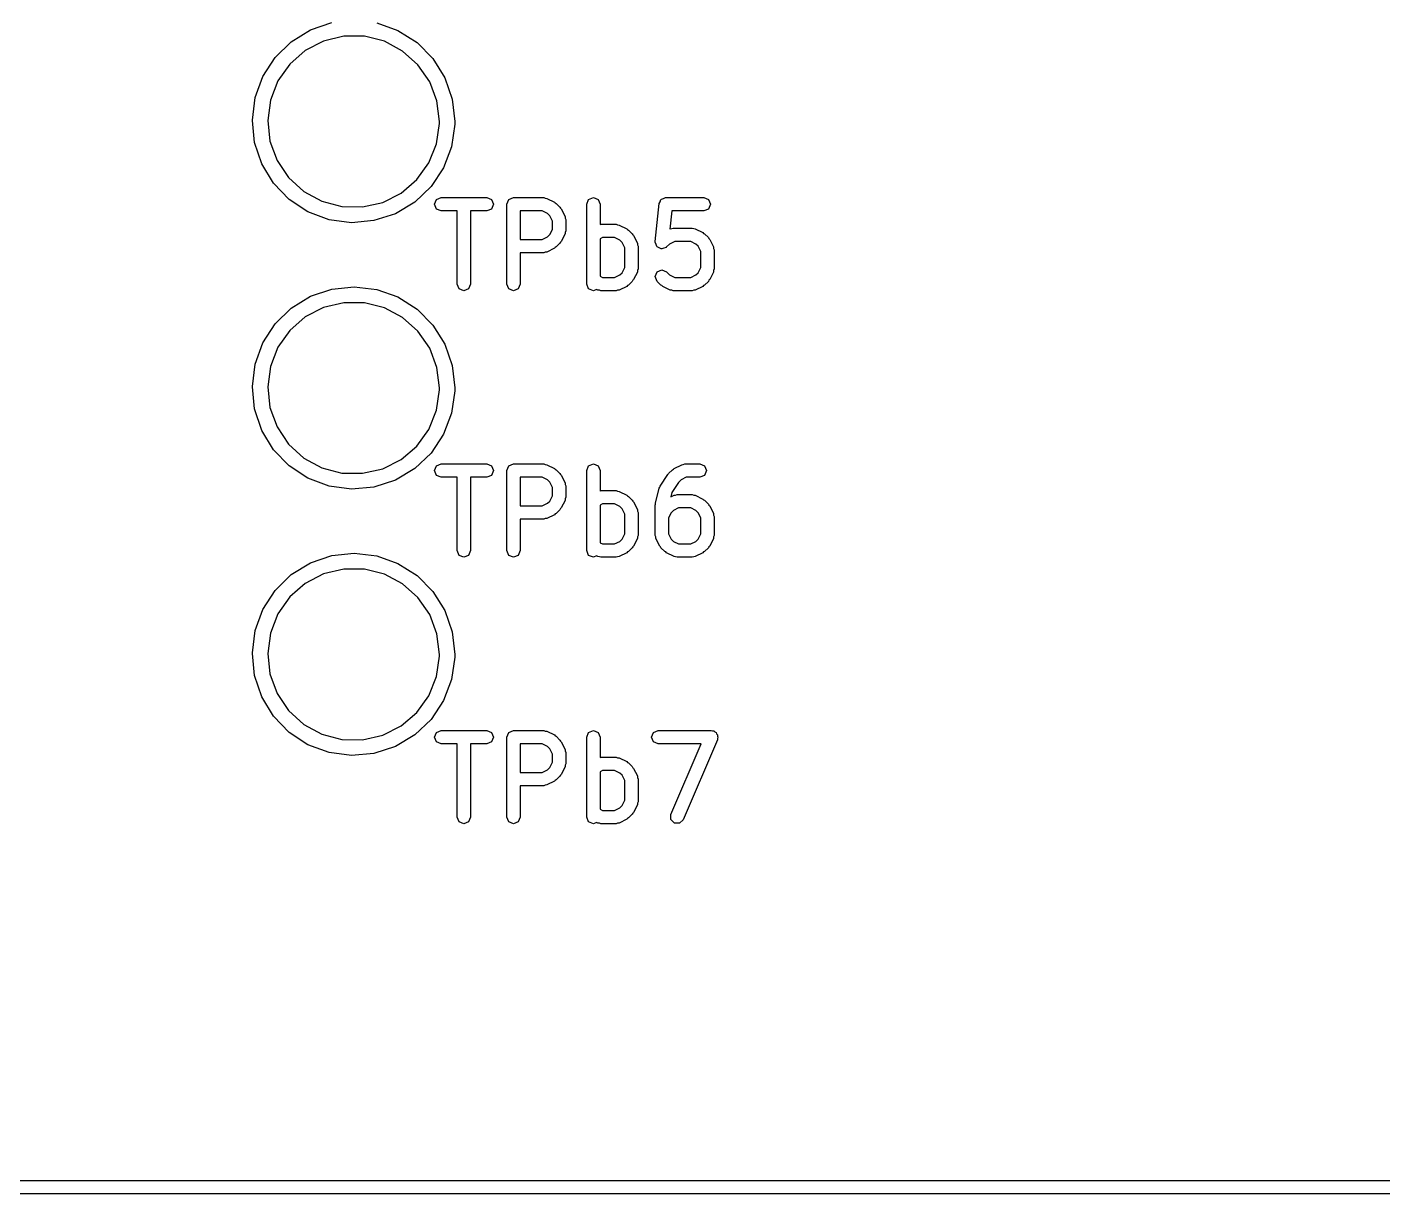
# Model space of a CAD drawing. Extents: x 58.1 to 150, y -119.5 to -80.4.
# Drawn here: x 92.55 to 102.73, y -118.05 to -109.29 of the extents above; entities that cross this region are included whole.
import ezdxf

# ---------------------------------------------------------------- set-up
doc = ezdxf.new("R2010")
doc.units = 0
doc.layers.add('BLACK', color=7, linetype='CONTINUOUS')

msp = doc.modelspace()

# ---------------------------------------------------------------- linework, layer by layer
at = {"layer": 'BLACK', "linetype": 'CONTINUOUS'}
for p, q in [((94.5321, -109.401), (94.6764, -109.312)), ((94.6764, -109.312), (94.8368, -109.258)), ((95.1735, -109.26), (95.3332, -109.317)), ((94.411, -109.52), (94.5321, -109.401)), ((94.7753, -109.396), (94.6376, -109.467)), ((94.9259, -109.36), (94.7753, -109.396)), ((95.0808, -109.36), (94.9259, -109.36)), ((95.231, -109.398), (95.0808, -109.36)), ((95.3679, -109.471), (95.231, -109.398)), ((95.3332, -109.317), (95.4762, -109.408)), ((95.4762, -109.408), (95.5956, -109.528)), ((94.6376, -109.467), (94.5209, -109.569)), ((95.4836, -109.574), (95.3679, -109.471)), ((94.3193, -109.662), (94.411, -109.52)), ((94.5209, -109.569), (94.4318, -109.695)), ((95.5713, -109.701), (95.4836, -109.574)), ((95.5956, -109.528), (95.6854, -109.672)), ((94.2613, -109.821), (94.3193, -109.662)), ((94.4318, -109.695), (94.3756, -109.84)), ((95.6261, -109.846), (95.5713, -109.701)), ((95.6854, -109.672), (95.7411, -109.832)), ((94.2401, -109.989), (94.2613, -109.821)), ((94.3756, -109.84), (94.3553, -109.993)), ((95.6447, -110), (95.6261, -109.846)), ((95.7411, -109.832), (95.76, -110)), ((94.2405, -109.993), (94.2401, -109.989)), ((94.2566, -110.158), (94.2405, -109.993)), ((94.3553, -109.993), (94.3723, -110.147)), ((95.6227, -110.167), (95.6446, -110.014)), ((95.6446, -110.014), (95.6447, -110)), ((95.7597, -110.021), (95.7361, -110.189)), ((95.76, -110), (95.7597, -110.021)), ((94.3101, -110.319), (94.2566, -110.158)), ((94.3723, -110.147), (94.4256, -110.293)), ((95.565, -110.311), (95.6227, -110.167)), ((95.7361, -110.189), (95.676, -110.347)), ((94.3979, -110.464), (94.3101, -110.319)), ((94.4256, -110.293), (94.512, -110.421)), ((95.4746, -110.436), (95.565, -110.311)), ((94.512, -110.421), (94.6265, -110.526)), ((95.676, -110.347), (95.5822, -110.489)), ((94.5156, -110.586), (94.3979, -110.464)), ((94.6265, -110.526), (94.7627, -110.599)), ((95.3568, -110.537), (95.4746, -110.436)), ((95.5822, -110.489), (95.4595, -110.605)), ((94.6573, -110.678), (94.5156, -110.586)), ((94.7627, -110.599), (94.9125, -110.639)), ((95.0674, -110.641), (95.2184, -110.607)), ((95.2184, -110.607), (95.3568, -110.537)), ((95.4595, -110.605), (95.314, -110.692)), ((95.6071, -110.621), (95.6218, -110.586)), ((95.6218, -110.657), (95.6071, -110.621)), ((95.6218, -110.586), (95.6571, -110.571)), ((95.6571, -110.571), (96, -110.571)), ((96, -110.571), (96.0354, -110.586)), ((96.0354, -110.586), (96.05, -110.621)), ((96.05, -110.621), (96.0354, -110.657)), ((96.15, -110.621), (96.1646, -110.586)), ((96.15, -111.221), (96.15, -110.621)), ((96.1646, -110.586), (96.2, -110.571)), ((96.2, -110.571), (96.4286, -110.571)), ((96.4286, -110.571), (96.4393, -110.576)), ((96.4393, -110.576), (96.4509, -110.577)), ((96.4509, -110.577), (96.5081, -110.605)), ((96.5081, -110.605), (96.5135, -110.611)), ((96.5135, -110.611), (96.5211, -110.615)), ((96.5211, -110.615), (96.5496, -110.643)), ((96.75, -110.621), (96.7646, -110.586)), ((96.75, -111.221), (96.75, -110.621)), ((96.7646, -110.586), (96.8, -110.571)), ((96.8, -110.571), (96.8354, -110.586)), ((96.8354, -110.586), (96.85, -110.621)), ((96.85, -110.621), (96.85, -110.774)), ((97.2645, -110.902), (97.2931, -110.616)), ((97.2931, -110.616), (97.3011, -110.602)), ((97.3011, -110.602), (97.3075, -110.586)), ((97.3075, -110.586), (97.3099, -110.585)), ((97.3099, -110.585), (97.3112, -110.583)), ((97.3112, -110.583), (97.3273, -110.578)), ((97.3273, -110.578), (97.3429, -110.571)), ((97.3429, -110.571), (97.6286, -110.571)), ((97.6286, -110.571), (97.6639, -110.586)), ((97.6639, -110.586), (97.6786, -110.621)), ((97.6786, -110.621), (97.6639, -110.657)), ((94.8161, -110.737), (94.6573, -110.678)), ((94.9841, -110.76), (94.8161, -110.737)), ((94.9125, -110.639), (95.0674, -110.641)), ((95.314, -110.692), (95.1528, -110.744)), ((95.6571, -110.671), (95.6218, -110.657)), ((95.7786, -110.671), (95.6571, -110.671)), ((95.7786, -111.221), (95.7786, -110.671)), ((96, -110.671), (95.8786, -110.671)), ((95.8786, -110.671), (95.8786, -111.221)), ((96.0354, -110.657), (96, -110.671)), ((96.25, -110.671), (96.25, -110.886)), ((96.4168, -110.671), (96.25, -110.671)), ((96.4561, -110.691), (96.4168, -110.671)), ((96.4732, -110.708), (96.4561, -110.691)), ((96.4929, -110.748), (96.4732, -110.708)), ((96.5496, -110.643), (96.5528, -110.651)), ((96.5528, -110.651), (96.559, -110.656)), ((96.559, -110.656), (96.5876, -110.713)), ((96.5876, -110.713), (96.5884, -110.725)), ((96.5884, -110.725), (96.5929, -110.736)), ((96.5929, -110.736), (96.5929, -110.821)), ((97.3881, -110.671), (97.3746, -110.807)), ((97.6286, -110.671), (97.3881, -110.671)), ((97.6639, -110.657), (97.6286, -110.671)), ((95.1528, -110.744), (94.9841, -110.76)), ((96.4732, -110.849), (96.4929, -110.81)), ((96.4929, -110.81), (96.4929, -110.748)), ((96.5884, -110.832), (96.5876, -110.844)), ((96.5929, -110.821), (96.5884, -110.832)), ((96.85, -110.774), (96.8571, -110.771)), ((96.8571, -110.771), (96.9714, -110.771)), ((96.9714, -110.771), (96.9822, -110.776)), ((96.9822, -110.776), (96.9938, -110.777)), ((96.9938, -110.777), (97.0509, -110.805)), ((97.0509, -110.805), (97.0563, -110.811)), ((97.0563, -110.811), (97.0639, -110.815)), ((97.0639, -110.815), (97.0925, -110.843)), ((97.3746, -110.807), (97.3776, -110.805)), ((97.3776, -110.805), (97.3892, -110.804)), ((97.3892, -110.804), (97.4, -110.8)), ((97.4, -110.8), (97.5429, -110.8)), ((97.5429, -110.8), (97.5536, -110.804)), ((97.5536, -110.804), (97.5652, -110.805)), ((97.5652, -110.805), (97.6224, -110.834)), ((97.6224, -110.834), (97.6278, -110.84)), ((96.25, -110.886), (96.4168, -110.886)), ((96.4168, -110.886), (96.4561, -110.866)), ((96.4561, -110.866), (96.4732, -110.849)), ((96.5496, -110.914), (96.5211, -110.942)), ((96.5528, -110.906), (96.5496, -110.914)), ((96.559, -110.901), (96.5528, -110.906)), ((96.5876, -110.844), (96.559, -110.901)), ((96.8689, -110.871), (96.85, -110.881)), ((96.85, -110.881), (96.85, -111.162)), ((96.9596, -110.871), (96.8689, -110.871)), ((96.999, -110.891), (96.9596, -110.871)), ((97.016, -110.908), (96.999, -110.891)), ((97.0357, -110.948), (97.016, -110.908)), ((97.0925, -110.843), (97.0956, -110.851)), ((97.0956, -110.851), (97.1019, -110.856)), ((97.1019, -110.856), (97.1304, -110.913)), ((97.1304, -110.913), (97.1313, -110.925)), ((97.1313, -110.925), (97.1357, -110.936)), ((97.1357, -110.936), (97.1357, -111.107)), ((97.2643, -110.907), (97.2653, -110.905)), ((97.2707, -110.923), (97.2643, -110.907)), ((97.2653, -110.905), (97.2645, -110.902)), ((97.2756, -110.939), (97.2707, -110.923)), ((97.2779, -110.94), (97.2756, -110.939)), ((97.2789, -110.942), (97.2779, -110.94)), ((97.3725, -110.92), (97.3496, -110.942)), ((97.4118, -110.9), (97.3725, -110.92)), ((97.5311, -110.9), (97.4118, -110.9)), ((97.5704, -110.92), (97.5311, -110.9)), ((97.5875, -110.937), (97.5704, -110.92)), ((97.6071, -110.976), (97.5875, -110.937)), ((97.6278, -110.84), (97.6354, -110.843)), ((97.6354, -110.843), (97.6639, -110.872)), ((97.6639, -110.872), (97.6671, -110.879)), ((97.6671, -110.879), (97.6733, -110.885)), ((97.6733, -110.885), (97.7019, -110.942)), ((96.4286, -110.986), (96.25, -110.986)), ((96.25, -110.986), (96.25, -111.221)), ((96.4393, -110.981), (96.4286, -110.986)), ((96.4509, -110.98), (96.4393, -110.981)), ((96.5081, -110.952), (96.4509, -110.98)), ((96.5135, -110.946), (96.5081, -110.952)), ((96.5211, -110.942), (96.5135, -110.946)), ((97.0357, -111.095), (97.0357, -110.948)), ((97.2945, -110.949), (97.2789, -110.942)), ((97.3093, -110.957), (97.2945, -110.949)), ((97.3118, -110.956), (97.3093, -110.957)), ((97.3143, -110.957), (97.3118, -110.956)), ((97.3298, -110.951), (97.3143, -110.957)), ((97.3459, -110.946), (97.3298, -110.951)), ((97.3472, -110.944), (97.3459, -110.946)), ((97.3496, -110.942), (97.3472, -110.944)), ((97.6071, -111.095), (97.6071, -110.976)), ((97.7019, -110.942), (97.7027, -110.954)), ((97.7027, -110.954), (97.7071, -110.964)), ((97.7071, -110.964), (97.7071, -111.107)), ((96.999, -111.152), (97.016, -111.135)), ((97.016, -111.135), (97.0357, -111.095)), ((97.1304, -111.13), (97.1019, -111.187)), ((97.1313, -111.118), (97.1304, -111.13)), ((97.1357, -111.107), (97.1313, -111.118)), ((97.2643, -111.164), (97.2789, -111.129)), ((97.2789, -111.129), (97.3143, -111.114)), ((97.3143, -111.114), (97.3496, -111.129)), ((97.3496, -111.129), (97.3725, -111.152)), ((97.5704, -111.152), (97.5875, -111.135)), ((97.5875, -111.135), (97.6071, -111.095)), ((97.7019, -111.13), (97.6733, -111.187)), ((97.7027, -111.118), (97.7019, -111.13)), ((97.7071, -111.107), (97.7027, -111.118)), ((94.8368, -111.258), (95.0053, -111.24)), ((95.0053, -111.24), (95.1735, -111.26)), ((95.7932, -111.257), (95.7786, -111.221)), ((95.8786, -111.221), (95.8639, -111.257)), ((96.1646, -111.257), (96.15, -111.221)), ((96.25, -111.221), (96.2354, -111.257)), ((96.7646, -111.257), (96.75, -111.221)), ((96.85, -111.162), (96.8689, -111.171)), ((96.8689, -111.171), (96.9596, -111.171)), ((96.9596, -111.171), (96.999, -111.152)), ((97.0509, -111.238), (96.9938, -111.266)), ((97.0563, -111.231), (97.0509, -111.238)), ((97.0639, -111.228), (97.0563, -111.231)), ((97.0925, -111.2), (97.0639, -111.228)), ((97.0956, -111.192), (97.0925, -111.2)), ((97.1019, -111.187), (97.0956, -111.192)), ((97.2789, -111.2), (97.2643, -111.164)), ((97.3075, -111.228), (97.2789, -111.2)), ((97.3151, -111.231), (97.3075, -111.228)), ((97.3205, -111.238), (97.3151, -111.231)), ((97.3776, -111.266), (97.3205, -111.238)), ((97.3725, -111.152), (97.4118, -111.171)), ((97.4118, -111.171), (97.5311, -111.171)), ((97.5311, -111.171), (97.5704, -111.152)), ((97.6224, -111.238), (97.5652, -111.266)), ((97.6278, -111.231), (97.6224, -111.238)), ((97.6354, -111.228), (97.6278, -111.231)), ((97.6639, -111.2), (97.6354, -111.228)), ((97.6671, -111.192), (97.6639, -111.2)), ((97.6733, -111.187), (97.6671, -111.192)), ((94.5321, -111.401), (94.6764, -111.312)), ((94.6764, -111.312), (94.8368, -111.258)), ((95.1735, -111.26), (95.3332, -111.317)), ((95.3332, -111.317), (95.4762, -111.408)), ((95.8286, -111.271), (95.7932, -111.257)), ((95.8639, -111.257), (95.8286, -111.271)), ((96.2, -111.271), (96.1646, -111.257)), ((96.2354, -111.257), (96.2, -111.271)), ((96.8, -111.271), (96.7646, -111.257)), ((96.8248, -111.261), (96.8, -111.271)), ((96.8348, -111.266), (96.8248, -111.261)), ((96.8464, -111.267), (96.8348, -111.266)), ((96.8571, -111.271), (96.8464, -111.267)), ((96.9714, -111.271), (96.8571, -111.271)), ((96.9822, -111.267), (96.9714, -111.271)), ((96.9938, -111.266), (96.9822, -111.267)), ((97.3892, -111.267), (97.3776, -111.266)), ((97.4, -111.271), (97.3892, -111.267)), ((97.5429, -111.271), (97.4, -111.271)), ((97.5536, -111.267), (97.5429, -111.271)), ((97.5652, -111.266), (97.5536, -111.267)), ((94.411, -111.52), (94.5321, -111.401)), ((94.7753, -111.396), (94.6376, -111.467)), ((94.9259, -111.36), (94.7753, -111.396)), ((95.0808, -111.36), (94.9259, -111.36)), ((95.231, -111.398), (95.0808, -111.36)), ((95.3679, -111.471), (95.231, -111.398)), ((95.4762, -111.408), (95.5956, -111.528)), ((94.3193, -111.662), (94.411, -111.52)), ((94.6376, -111.467), (94.5209, -111.569)), ((95.4836, -111.574), (95.3679, -111.471)), ((95.5956, -111.528), (95.6854, -111.672)), ((94.5209, -111.569), (94.4318, -111.695)), ((95.5713, -111.701), (95.4836, -111.574)), ((94.2613, -111.821), (94.3193, -111.662)), ((94.4318, -111.695), (94.3756, -111.84)), ((95.6261, -111.846), (95.5713, -111.701)), ((95.6854, -111.672), (95.7411, -111.832)), ((94.2401, -111.989), (94.2613, -111.821)), ((94.3756, -111.84), (94.3553, -111.993)), ((95.6447, -112), (95.6261, -111.846)), ((95.7411, -111.832), (95.76, -112)), ((94.2405, -111.993), (94.2401, -111.989)), ((94.2566, -112.158), (94.2405, -111.993)), ((94.3553, -111.993), (94.3723, -112.147)), ((95.6227, -112.167), (95.6446, -112.014)), ((95.6446, -112.014), (95.6447, -112)), ((95.7597, -112.021), (95.7361, -112.189)), ((95.76, -112), (95.7597, -112.021)), ((94.3101, -112.319), (94.2566, -112.158)), ((94.3723, -112.147), (94.4256, -112.293)), ((95.565, -112.311), (95.6227, -112.167)), ((95.7361, -112.189), (95.676, -112.347)), ((94.3979, -112.464), (94.3101, -112.319)), ((94.4256, -112.293), (94.512, -112.421)), ((95.4746, -112.436), (95.565, -112.311)), ((95.676, -112.347), (95.5822, -112.489)), ((94.5156, -112.586), (94.3979, -112.464)), ((94.512, -112.421), (94.6265, -112.526)), ((95.3568, -112.537), (95.4746, -112.436)), ((94.6265, -112.526), (94.7627, -112.599)), ((95.2184, -112.607), (95.3568, -112.537)), ((95.5822, -112.489), (95.4595, -112.605)), ((94.6573, -112.678), (94.5156, -112.586)), ((94.7627, -112.599), (94.9125, -112.639)), ((94.9125, -112.639), (95.0674, -112.641)), ((95.0674, -112.641), (95.2184, -112.607)), ((95.4595, -112.605), (95.314, -112.692)), ((95.6071, -112.621), (95.6218, -112.586)), ((95.6218, -112.657), (95.6071, -112.621)), ((95.6218, -112.586), (95.6571, -112.571)), ((95.6571, -112.671), (95.6218, -112.657)), ((95.6571, -112.571), (96, -112.571)), ((95.7786, -112.671), (95.6571, -112.671)), ((95.7786, -113.221), (95.7786, -112.671)), ((96, -112.671), (95.8786, -112.671)), ((95.8786, -112.671), (95.8786, -113.221)), ((96, -112.571), (96.0354, -112.586)), ((96.0354, -112.657), (96, -112.671)), ((96.0354, -112.586), (96.05, -112.621)), ((96.05, -112.621), (96.0354, -112.657)), ((96.15, -112.621), (96.1646, -112.586)), ((96.15, -113.221), (96.15, -112.621)), ((96.1646, -112.586), (96.2, -112.571)), ((96.2, -112.571), (96.4286, -112.571)), ((96.25, -112.671), (96.25, -112.886)), ((96.4168, -112.671), (96.25, -112.671)), ((96.4561, -112.691), (96.4168, -112.671)), ((96.4286, -112.571), (96.4393, -112.576)), ((96.4393, -112.576), (96.4509, -112.577)), ((96.4509, -112.577), (96.5081, -112.605)), ((96.5081, -112.605), (96.5135, -112.611)), ((96.5135, -112.611), (96.5211, -112.615)), ((96.5211, -112.615), (96.5496, -112.643)), ((96.5496, -112.643), (96.5528, -112.651)), ((96.5528, -112.651), (96.559, -112.656)), ((96.559, -112.656), (96.5876, -112.713)), ((96.75, -112.621), (96.7646, -112.586)), ((96.75, -113.221), (96.75, -112.621)), ((96.7646, -112.586), (96.8, -112.571)), ((96.8, -112.571), (96.8354, -112.586)), ((96.8354, -112.586), (96.85, -112.621)), ((96.85, -112.621), (96.85, -112.774)), ((97.3013, -112.737), (97.3584, -112.651)), ((97.3584, -112.651), (97.3627, -112.648)), ((97.3627, -112.648), (97.3646, -112.643)), ((97.3646, -112.643), (97.3932, -112.615)), ((97.3932, -112.615), (97.4008, -112.611)), ((97.4008, -112.611), (97.4062, -112.605)), ((97.4062, -112.605), (97.4634, -112.577)), ((97.4975, -112.671), (97.4582, -112.691)), ((97.4634, -112.577), (97.475, -112.576)), ((97.475, -112.576), (97.4857, -112.571)), ((97.4857, -112.571), (97.6, -112.571)), ((97.6, -112.671), (97.4975, -112.671)), ((97.6, -112.571), (97.6354, -112.586)), ((97.6354, -112.657), (97.6, -112.671)), ((97.6354, -112.586), (97.65, -112.621)), ((97.65, -112.621), (97.6354, -112.657)), ((94.8161, -112.737), (94.6573, -112.678)), ((94.9841, -112.76), (94.8161, -112.737)), ((95.1528, -112.744), (94.9841, -112.76)), ((95.314, -112.692), (95.1528, -112.744)), ((96.4732, -112.708), (96.4561, -112.691)), ((96.4929, -112.748), (96.4732, -112.708)), ((96.4929, -112.81), (96.4929, -112.748)), ((96.5876, -112.713), (96.5884, -112.725)), ((96.5884, -112.725), (96.5929, -112.736)), ((96.5929, -112.736), (96.5929, -112.821)), ((96.85, -112.774), (96.8571, -112.771)), ((96.8571, -112.771), (96.9714, -112.771)), ((96.9714, -112.771), (96.9822, -112.776)), ((97.2658, -112.866), (97.2943, -112.752)), ((97.2943, -112.752), (97.2996, -112.745)), ((97.2996, -112.745), (97.3013, -112.737)), ((97.4389, -112.71), (97.3893, -112.785)), ((97.4582, -112.691), (97.4389, -112.71)), ((96.4168, -112.886), (96.4561, -112.866)), ((96.4561, -112.866), (96.4732, -112.849)), ((96.4732, -112.849), (96.4929, -112.81)), ((96.5876, -112.844), (96.559, -112.901)), ((96.5884, -112.832), (96.5876, -112.844)), ((96.5929, -112.821), (96.5884, -112.832)), ((96.8689, -112.871), (96.85, -112.881)), ((96.9596, -112.871), (96.8689, -112.871)), ((96.999, -112.891), (96.9596, -112.871)), ((96.9822, -112.776), (96.9938, -112.777)), ((96.9938, -112.777), (97.0509, -112.805)), ((97.0509, -112.805), (97.0563, -112.811)), ((97.0563, -112.811), (97.0639, -112.815)), ((97.0639, -112.815), (97.0925, -112.843)), ((97.0925, -112.843), (97.0956, -112.851)), ((97.0956, -112.851), (97.1019, -112.856)), ((97.1019, -112.856), (97.1304, -112.913)), ((97.2643, -112.879), (97.2667, -112.873)), ((97.2667, -112.873), (97.2658, -112.866)), ((97.3893, -112.785), (97.381, -112.818)), ((97.381, -112.818), (97.4062, -112.805)), ((97.4062, -112.805), (97.4178, -112.804)), ((97.4178, -112.804), (97.4286, -112.8)), ((97.4286, -112.8), (97.5429, -112.8)), ((97.5429, -112.8), (97.5536, -112.804)), ((97.5536, -112.804), (97.5652, -112.805)), ((97.5652, -112.805), (97.6224, -112.834)), ((97.6224, -112.834), (97.6278, -112.84)), ((97.6278, -112.84), (97.6354, -112.843)), ((97.6354, -112.843), (97.6639, -112.872)), ((97.6639, -112.872), (97.6671, -112.879)), ((96.25, -112.886), (96.4168, -112.886)), ((96.5081, -112.952), (96.4509, -112.98)), ((96.5135, -112.946), (96.5081, -112.952)), ((96.5211, -112.942), (96.5135, -112.946)), ((96.5496, -112.914), (96.5211, -112.942)), ((96.5528, -112.906), (96.5496, -112.914)), ((96.559, -112.901), (96.5528, -112.906)), ((96.85, -112.881), (96.85, -113.162)), ((97.016, -112.908), (96.999, -112.891)), ((97.0357, -112.948), (97.016, -112.908)), ((97.0357, -113.095), (97.0357, -112.948)), ((97.1304, -112.913), (97.1313, -112.925)), ((97.1313, -112.925), (97.1357, -112.936)), ((97.1357, -112.936), (97.1357, -113.107)), ((97.2643, -113.107), (97.2643, -112.879)), ((97.3839, -112.937), (97.3643, -112.976)), ((97.3643, -112.976), (97.3643, -113.095)), ((97.401, -112.92), (97.3839, -112.937)), ((97.4404, -112.9), (97.401, -112.92)), ((97.5311, -112.9), (97.4404, -112.9)), ((97.5704, -112.92), (97.5311, -112.9)), ((97.5875, -112.937), (97.5704, -112.92)), ((97.6071, -112.976), (97.5875, -112.937)), ((97.6071, -113.095), (97.6071, -112.976)), ((97.6671, -112.879), (97.6733, -112.885)), ((97.6733, -112.885), (97.7019, -112.942)), ((97.7019, -112.942), (97.7027, -112.954)), ((97.7027, -112.954), (97.7071, -112.964)), ((97.7071, -112.964), (97.7071, -113.107)), ((96.4286, -112.986), (96.25, -112.986)), ((96.25, -112.986), (96.25, -113.221)), ((96.4393, -112.981), (96.4286, -112.986)), ((96.4509, -112.98), (96.4393, -112.981)), ((96.85, -113.162), (96.8689, -113.171)), ((96.8689, -113.171), (96.9596, -113.171)), ((96.9596, -113.171), (96.999, -113.152)), ((96.999, -113.152), (97.016, -113.135)), ((97.016, -113.135), (97.0357, -113.095)), ((97.1304, -113.13), (97.1019, -113.187)), ((97.1313, -113.118), (97.1304, -113.13)), ((97.1357, -113.107), (97.1313, -113.118)), ((97.2687, -113.118), (97.2643, -113.107)), ((97.2696, -113.13), (97.2687, -113.118)), ((97.2981, -113.187), (97.2696, -113.13)), ((97.3643, -113.095), (97.3839, -113.135)), ((97.3839, -113.135), (97.401, -113.152)), ((97.401, -113.152), (97.4404, -113.171)), ((97.4404, -113.171), (97.5311, -113.171)), ((97.5311, -113.171), (97.5704, -113.152)), ((97.5704, -113.152), (97.5875, -113.135)), ((97.5875, -113.135), (97.6071, -113.095)), ((97.7019, -113.13), (97.6733, -113.187)), ((97.7027, -113.118), (97.7019, -113.13)), ((97.7071, -113.107), (97.7027, -113.118)), ((94.6764, -113.312), (94.8368, -113.258)), ((94.8368, -113.258), (95.0053, -113.24)), ((95.0053, -113.24), (95.1735, -113.26)), ((95.1735, -113.26), (95.3332, -113.317)), ((95.7932, -113.257), (95.7786, -113.221)), ((95.8286, -113.271), (95.7932, -113.257)), ((95.8639, -113.257), (95.8286, -113.271)), ((95.8786, -113.221), (95.8639, -113.257)), ((96.1646, -113.257), (96.15, -113.221)), ((96.2, -113.271), (96.1646, -113.257)), ((96.2354, -113.257), (96.2, -113.271)), ((96.25, -113.221), (96.2354, -113.257)), ((96.7646, -113.257), (96.75, -113.221)), ((96.8, -113.271), (96.7646, -113.257)), ((96.8248, -113.261), (96.8, -113.271)), ((96.8348, -113.266), (96.8248, -113.261)), ((96.8464, -113.267), (96.8348, -113.266)), ((96.8571, -113.271), (96.8464, -113.267)), ((96.9714, -113.271), (96.8571, -113.271)), ((96.9822, -113.267), (96.9714, -113.271)), ((96.9938, -113.266), (96.9822, -113.267)), ((97.0509, -113.238), (96.9938, -113.266)), ((97.0563, -113.231), (97.0509, -113.238)), ((97.0639, -113.228), (97.0563, -113.231)), ((97.0925, -113.2), (97.0639, -113.228)), ((97.0956, -113.192), (97.0925, -113.2)), ((97.1019, -113.187), (97.0956, -113.192)), ((97.3044, -113.192), (97.2981, -113.187)), ((97.3075, -113.2), (97.3044, -113.192)), ((97.3361, -113.228), (97.3075, -113.2)), ((97.3437, -113.231), (97.3361, -113.228)), ((97.3491, -113.238), (97.3437, -113.231)), ((97.4062, -113.266), (97.3491, -113.238)), ((97.4178, -113.267), (97.4062, -113.266)), ((97.4286, -113.271), (97.4178, -113.267)), ((97.5429, -113.271), (97.4286, -113.271)), ((97.5536, -113.267), (97.5429, -113.271)), ((97.5652, -113.266), (97.5536, -113.267)), ((97.6224, -113.238), (97.5652, -113.266)), ((97.6278, -113.231), (97.6224, -113.238)), ((97.6354, -113.228), (97.6278, -113.231)), ((97.6639, -113.2), (97.6354, -113.228)), ((97.6671, -113.192), (97.6639, -113.2)), ((97.6733, -113.187), (97.6671, -113.192)), ((94.5321, -113.401), (94.6764, -113.312)), ((94.9259, -113.36), (94.7753, -113.396)), ((95.0808, -113.36), (94.9259, -113.36)), ((95.231, -113.398), (95.0808, -113.36)), ((95.3332, -113.317), (95.4762, -113.408)), ((94.411, -113.52), (94.5321, -113.401)), ((94.6376, -113.467), (94.5209, -113.569)), ((94.7753, -113.396), (94.6376, -113.467)), ((95.3679, -113.471), (95.231, -113.398)), ((95.4836, -113.574), (95.3679, -113.471)), ((95.4762, -113.408), (95.5956, -113.528)), ((94.3193, -113.662), (94.411, -113.52)), ((94.5209, -113.569), (94.4318, -113.695)), ((95.5713, -113.701), (95.4836, -113.574)), ((95.5956, -113.528), (95.6854, -113.672)), ((94.2613, -113.821), (94.3193, -113.662)), ((95.6854, -113.672), (95.7411, -113.832)), ((94.4318, -113.695), (94.3756, -113.84)), ((95.6261, -113.846), (95.5713, -113.701)), ((94.2401, -113.989), (94.2613, -113.821)), ((94.3756, -113.84), (94.3553, -113.993)), ((95.6447, -114), (95.6261, -113.846)), ((95.7411, -113.832), (95.76, -114)), ((94.2405, -113.993), (94.2401, -113.989)), ((94.2566, -114.158), (94.2405, -113.993)), ((94.3553, -113.993), (94.3723, -114.147)), ((95.6227, -114.167), (95.6446, -114.014)), ((95.6446, -114.014), (95.6447, -114)), ((95.7597, -114.021), (95.7361, -114.189)), ((95.76, -114), (95.7597, -114.021)), ((94.3101, -114.319), (94.2566, -114.158)), ((94.3723, -114.147), (94.4256, -114.293)), ((95.565, -114.311), (95.6227, -114.167)), ((95.7361, -114.189), (95.676, -114.347)), ((94.4256, -114.293), (94.512, -114.421)), ((94.3979, -114.464), (94.3101, -114.319)), ((95.4746, -114.436), (95.565, -114.311)), ((95.676, -114.347), (95.5822, -114.489)), ((94.5156, -114.586), (94.3979, -114.464)), ((94.512, -114.421), (94.6265, -114.526)), ((95.3568, -114.537), (95.4746, -114.436)), ((95.5822, -114.489), (95.4595, -114.605)), ((94.6573, -114.678), (94.5156, -114.586)), ((94.6265, -114.526), (94.7627, -114.599)), ((94.7627, -114.599), (94.9125, -114.639)), ((95.2184, -114.607), (95.3568, -114.537)), ((95.4595, -114.605), (95.314, -114.692)), ((95.6071, -114.621), (95.6218, -114.586)), ((95.6218, -114.586), (95.6571, -114.571)), ((95.6571, -114.571), (96, -114.571)), ((96, -114.571), (96.0354, -114.586)), ((96.0354, -114.586), (96.05, -114.621)), ((96.15, -114.621), (96.1646, -114.586)), ((96.1646, -114.586), (96.2, -114.571)), ((96.2, -114.571), (96.4286, -114.571)), ((96.4286, -114.571), (96.4393, -114.576)), ((96.4393, -114.576), (96.4509, -114.577)), ((96.4509, -114.577), (96.5081, -114.605)), ((96.5081, -114.605), (96.5135, -114.611)), ((96.75, -114.621), (96.7646, -114.586)), ((96.7646, -114.586), (96.8, -114.571)), ((96.8, -114.571), (96.8354, -114.586)), ((96.8354, -114.586), (96.85, -114.621)), ((97.2357, -114.621), (97.2504, -114.586)), ((97.2504, -114.586), (97.2857, -114.571)), ((97.2857, -114.571), (97.6857, -114.571)), ((97.6857, -114.571), (97.6952, -114.575)), ((97.6952, -114.575), (97.7054, -114.575)), ((97.7054, -114.575), (97.7122, -114.582)), ((97.7122, -114.582), (97.7211, -114.586)), ((97.7211, -114.586), (97.725, -114.596)), ((97.725, -114.596), (97.7321, -114.603)), ((97.7321, -114.603), (97.732, -114.613)), ((94.8161, -114.737), (94.6573, -114.678)), ((94.9125, -114.639), (95.0674, -114.641)), ((95.0674, -114.641), (95.2184, -114.607)), ((95.314, -114.692), (95.1528, -114.744)), ((95.6218, -114.657), (95.6071, -114.621)), ((95.6571, -114.671), (95.6218, -114.657)), ((95.7786, -114.671), (95.6571, -114.671)), ((95.7786, -115.221), (95.7786, -114.671)), ((96, -114.671), (95.8786, -114.671)), ((95.8786, -114.671), (95.8786, -115.221)), ((96.0354, -114.657), (96, -114.671)), ((96.05, -114.621), (96.0354, -114.657)), ((96.15, -115.221), (96.15, -114.621)), ((96.25, -114.671), (96.25, -114.886)), ((96.4168, -114.671), (96.25, -114.671)), ((96.4561, -114.691), (96.4168, -114.671)), ((96.4732, -114.708), (96.4561, -114.691)), ((96.5135, -114.611), (96.5211, -114.615)), ((96.5211, -114.615), (96.5496, -114.643)), ((96.5496, -114.643), (96.5528, -114.651)), ((96.5528, -114.651), (96.559, -114.656)), ((96.559, -114.656), (96.5876, -114.713)), ((96.75, -115.221), (96.75, -114.621)), ((96.85, -114.621), (96.85, -114.774)), ((97.2504, -114.657), (97.2357, -114.621)), ((97.2857, -114.671), (97.2504, -114.657)), ((97.6099, -114.671), (97.2857, -114.671)), ((97.3826, -115.202), (97.6099, -114.671)), ((97.7317, -114.641), (97.4745, -115.241)), ((97.7318, -114.631), (97.7317, -114.641)), ((97.7357, -114.621), (97.7318, -114.631)), ((97.732, -114.613), (97.7357, -114.621)), ((94.9841, -114.76), (94.8161, -114.737)), ((95.1528, -114.744), (94.9841, -114.76)), ((96.4929, -114.748), (96.4732, -114.708)), ((96.4929, -114.81), (96.4929, -114.748)), ((96.5876, -114.713), (96.5884, -114.725)), ((96.5884, -114.725), (96.5929, -114.736)), ((96.5929, -114.736), (96.5929, -114.821)), ((96.85, -114.774), (96.8571, -114.771)), ((96.8571, -114.771), (96.9714, -114.771)), ((96.9714, -114.771), (96.9822, -114.776)), ((96.9822, -114.776), (96.9938, -114.777)), ((96.9938, -114.777), (97.0509, -114.805)), ((97.0509, -114.805), (97.0563, -114.811)), ((96.25, -114.886), (96.4168, -114.886)), ((96.4168, -114.886), (96.4561, -114.866)), ((96.4561, -114.866), (96.4732, -114.849)), ((96.4732, -114.849), (96.4929, -114.81)), ((96.5528, -114.906), (96.5496, -114.914)), ((96.559, -114.901), (96.5528, -114.906)), ((96.5876, -114.844), (96.559, -114.901)), ((96.5884, -114.832), (96.5876, -114.844)), ((96.5929, -114.821), (96.5884, -114.832)), ((96.8689, -114.871), (96.85, -114.881)), ((96.85, -114.881), (96.85, -115.162)), ((96.9596, -114.871), (96.8689, -114.871)), ((96.999, -114.891), (96.9596, -114.871)), ((97.016, -114.908), (96.999, -114.891)), ((97.0357, -114.948), (97.016, -114.908)), ((97.0563, -114.811), (97.0639, -114.815)), ((97.0639, -114.815), (97.0925, -114.843)), ((97.0925, -114.843), (97.0956, -114.851)), ((97.0956, -114.851), (97.1019, -114.856)), ((97.1019, -114.856), (97.1304, -114.913)), ((96.4286, -114.986), (96.25, -114.986)), ((96.25, -114.986), (96.25, -115.221)), ((96.4393, -114.981), (96.4286, -114.986)), ((96.4509, -114.98), (96.4393, -114.981)), ((96.5081, -114.952), (96.4509, -114.98)), ((96.5135, -114.946), (96.5081, -114.952)), ((96.5211, -114.942), (96.5135, -114.946)), ((96.5496, -114.914), (96.5211, -114.942)), ((97.0357, -115.095), (97.0357, -114.948)), ((97.1304, -114.913), (97.1313, -114.925)), ((97.1313, -114.925), (97.1357, -114.936)), ((97.1357, -114.936), (97.1357, -115.107)), ((97.016, -115.135), (97.0357, -115.095)), ((97.1357, -115.107), (97.1313, -115.118)), ((96.85, -115.162), (96.8689, -115.171)), ((96.8689, -115.171), (96.9596, -115.171)), ((96.9596, -115.171), (96.999, -115.152)), ((96.999, -115.152), (97.016, -115.135)), ((97.0925, -115.2), (97.0639, -115.228)), ((97.0956, -115.192), (97.0925, -115.2)), ((97.1019, -115.187), (97.0956, -115.192)), ((97.1304, -115.13), (97.1019, -115.187)), ((97.1313, -115.118), (97.1304, -115.13)), ((97.3821, -115.24), (97.3826, -115.202)), ((95.7932, -115.257), (95.7786, -115.221)), ((95.8286, -115.271), (95.7932, -115.257)), ((95.8639, -115.257), (95.8286, -115.271)), ((95.8786, -115.221), (95.8639, -115.257)), ((96.1646, -115.257), (96.15, -115.221)), ((96.2, -115.271), (96.1646, -115.257)), ((96.2354, -115.257), (96.2, -115.271)), ((96.25, -115.221), (96.2354, -115.257)), ((96.7646, -115.257), (96.75, -115.221)), ((96.8, -115.271), (96.7646, -115.257)), ((96.8248, -115.261), (96.8, -115.271)), ((96.8348, -115.266), (96.8248, -115.261)), ((96.8464, -115.267), (96.8348, -115.266)), ((96.8571, -115.271), (96.8464, -115.267)), ((96.9714, -115.271), (96.8571, -115.271)), ((96.9822, -115.267), (96.9714, -115.271)), ((96.9938, -115.266), (96.9822, -115.267)), ((97.0509, -115.238), (96.9938, -115.266)), ((97.0563, -115.231), (97.0509, -115.238)), ((97.0639, -115.228), (97.0563, -115.231)), ((97.4089, -115.267), (97.3821, -115.24)), ((97.4471, -115.268), (97.4089, -115.267)), ((97.4745, -115.241), (97.4471, -115.268)), ((75, -117.95), (149, -117.95)), ((149, -118.05), (75, -118.05))]:
    msp.add_line(p, q, dxfattribs=at)

doc.saveas('drawing.dxf')
